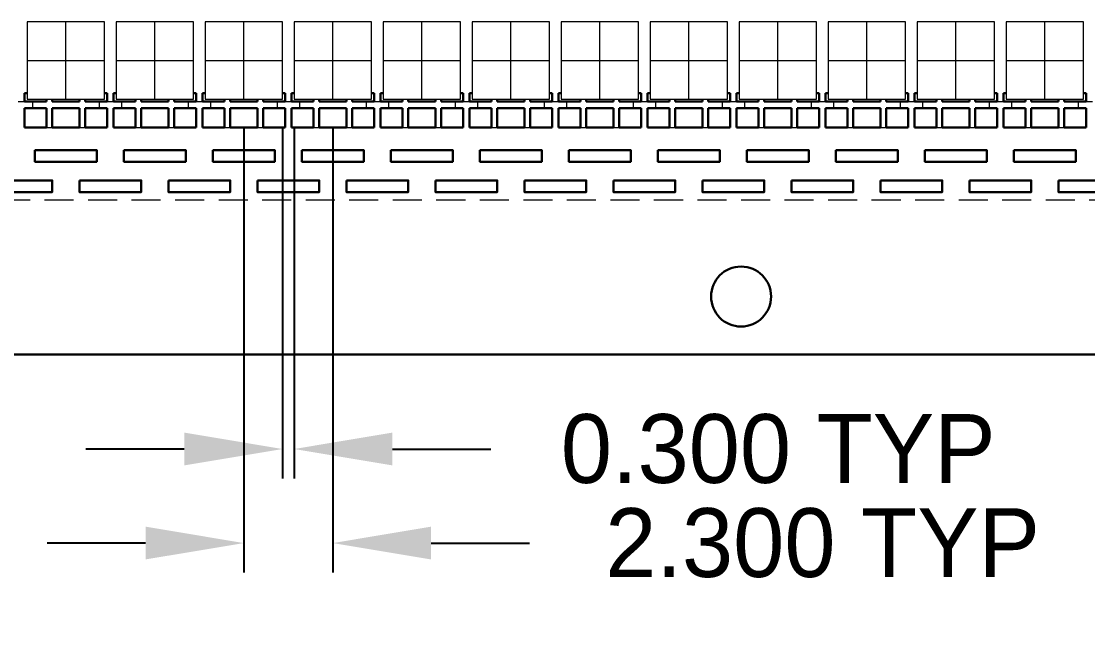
# Model space of a CAD drawing. Extents: x 1030 to 1169, y -270 to -166.
# Drawn here: x 1070.79 to 1098.35, y -269.6 to -253.47 of the extents above; entities that cross this region are included whole.
import ezdxf

# ---------------------------------------------------------------- set-up
doc = ezdxf.new("R2010")
doc.units = 0
doc.header["$LTSCALE"] = 3
doc.header["$MEASUREMENT"] = 0
for name, pattern in [('CENTER', [2, 1.25, -0.25, 0.25, -0.25]), ('HIDDEN', [0.375, 0.25, -0.125]), ('PHANTOM', [2.5, 1.25, -0.25, 0.25, -0.25, 0.25, -0.25])]:
    doc.linetypes.add(name, pattern=pattern)
for name, color, linetype, lineweight in [('CLIN', 1, 'CENTER', 15), ('DIM', 4, 'Continuous', 13), ('HIDN', 6, 'HIDDEN', 15), ('HIDN2', 3, 'HIDDEN', 15), ('OBJ', 3, 'Continuous', 30), ('OBJ1', 7, 'Continuous', 30), ('OBJ3', 40, 'Continuous', 30), ('PHANTOM', 5, 'PHANTOM', 15)]:
    doc.layers.add(name, color=color, linetype=linetype, lineweight=lineweight)
doc.dimstyles.new('3DEC X 1', dxfattribs={"dimtxt": 1.778, "dimasz": 2.54, "dimexe": 0.762, "dimexo": 0.762, "dimgap": 0.762, "dimtad": 0, "dimdec": 3, "dimzin": 0, "dimdsep": 46, "dimtxsty": 'Standard', "dimcen": 0, "dimadec": 0, "dimazin": 0, "dimtfac": 1, "dimtdec": 3, "dimtofl": 0, "dimtmove": 0, "dimatfit": 3, "dimfxl": 1, "dimtolj": 1, "dimtzin": 0, "dimarcsym": 0})

# ---------------------------------------------------------------- blocks, each defined once
blk = doc.blocks.new('*D19')
at = {"layer": 'Defpoints', "color": 0, "transparency": 16777216}
for p in [(1514.091, -344.469), (1514.391, -344.469), (1514.391, -353.509)]:
    blk.add_point(p, dxfattribs=at)
at = {"layer": 'DIM', "color": 0, "lineweight": -2, "transparency": 16777216}
for p, q in [((1514.091, -345.231), (1514.091, -354.271)), ((1514.391, -345.231), (1514.391, -354.271)), ((1511.551, -353.509), (1509.011, -353.509)), ((1516.931, -353.509), (1519.471, -353.509))]:
    blk.add_line(p, q, dxfattribs=at)
at = {"layer": 'DIM', "color": 0, "transparency": 16777216}
for points in [[(1511.551, -353.085), (1511.551, -353.932), (1514.091, -353.509)], [(1516.931, -353.085), (1516.931, -353.932), (1514.391, -353.509)]]:
    blk.add_solid(points, dxfattribs=at)
at = {"layer": 'DIM', "color": 0, "transparency": 16777216, "insert": (1526.901, -353.509), "char_height": 1.778, "attachment_point": 5}
blk.add_mtext('\\A1;0.300 TYP', dxfattribs=at)
blk = doc.blocks.new('*D20')
at = {"layer": 'Defpoints', "color": 0, "transparency": 16777216}
for p in [(1513.091, -344.469), (1515.391, -344.469), (1515.391, -355.939)]:
    blk.add_point(p, dxfattribs=at)
at = {"layer": 'DIM', "color": 0, "lineweight": -2, "transparency": 16777216}
for p, q in [((1513.091, -345.231), (1513.091, -356.701)), ((1515.391, -345.231), (1515.391, -356.701)), ((1510.551, -355.939), (1508.011, -355.939)), ((1517.931, -355.939), (1520.471, -355.939))]:
    blk.add_line(p, q, dxfattribs=at)
at = {"layer": 'DIM', "color": 0, "transparency": 16777216}
for points in [[(1510.551, -355.515), (1510.551, -356.362), (1513.091, -355.939)], [(1517.931, -355.515), (1517.931, -356.362), (1515.391, -355.939)]]:
    blk.add_solid(points, dxfattribs=at)
at = {"layer": 'DIM', "color": 0, "transparency": 16777216, "insert": (1528.049, -355.939), "char_height": 1.778, "attachment_point": 5}
blk.add_mtext('\\A1;2.300 TYP', dxfattribs=at)

msp = doc.modelspace()

# ---------------------------------------------------------------- linework, layer by layer
at = {"layer": 'CLIN'}
for p, q in [((1071.9382, -255.4839), (1071.9382, -253.4839)), ((1074.2382, -255.4839), (1074.2382, -253.4839)), ((1076.5382, -255.4839), (1076.5382, -253.4839)), ((1078.8382, -255.4839), (1078.8382, -253.4839)), ((1081.1382, -255.4839), (1081.1382, -253.4839)), ((1083.4382, -255.4839), (1083.4382, -253.4839)), ((1085.7382, -255.4839), (1085.7382, -253.4839)), ((1088.0382, -255.4839), (1088.0382, -253.4839)), ((1090.3382, -255.4839), (1090.3382, -253.4839)), ((1092.6382, -255.4839), (1092.6382, -253.4839)), ((1094.9382, -255.4839), (1094.9382, -253.4839)), ((1097.2382, -255.4839), (1097.2382, -253.4839)), ((1070.9382, -254.4839), (1072.9382, -254.4839)), ((1073.2382, -254.4839), (1075.2382, -254.4839)), ((1075.5382, -254.4839), (1077.5382, -254.4839)), ((1077.8382, -254.4839), (1079.8382, -254.4839)), ((1080.1382, -254.4839), (1082.1382, -254.4839)), ((1082.4382, -254.4839), (1084.4382, -254.4839)), ((1084.7382, -254.4839), (1086.7382, -254.4839)), ((1087.0382, -254.4839), (1089.0382, -254.4839)), ((1089.3382, -254.4839), (1091.3382, -254.4839)), ((1091.6382, -254.4839), (1093.6382, -254.4839)), ((1093.9382, -254.4839), (1095.9382, -254.4839)), ((1096.2382, -254.4839), (1098.2382, -254.4839))]:
    msp.add_line(p, q, dxfattribs=at)
at = {"layer": 'HIDN'}
msp.add_lwpolyline([(1156.8882, -191.0839), (1039.8882, -191.0839), (1039.8882, -258.0839), (1156.8882, -258.0839)], close=True, dxfattribs=at)
at = {"layer": 'HIDN2'}
for p, q in [((1070.7032, -255.5489), (1070.8732, -255.5489)), ((1071.0732, -255.5489), (1071.0732, -255.7189)), ((1072.8032, -255.5489), (1072.8032, -255.7189)), ((1073.0032, -255.5489), (1073.1732, -255.5489)), ((1073.3732, -255.5489), (1073.3732, -255.7189)), ((1075.1032, -255.5489), (1075.1032, -255.7189)), ((1075.3032, -255.5489), (1075.4732, -255.5489)), ((1075.6732, -255.5489), (1075.6732, -255.7189)), ((1077.4032, -255.5489), (1077.4032, -255.7189)), ((1077.6032, -255.5489), (1077.7732, -255.5489)), ((1077.9732, -255.5489), (1077.9732, -255.7189)), ((1079.7032, -255.5489), (1079.7032, -255.7189)), ((1079.9032, -255.5489), (1080.0732, -255.5489)), ((1080.2732, -255.5489), (1080.2732, -255.7189)), ((1082.0032, -255.5489), (1082.0032, -255.7189)), ((1082.2032, -255.5489), (1082.3732, -255.5489)), ((1082.5732, -255.5489), (1082.5732, -255.7189)), ((1084.3032, -255.5489), (1084.3032, -255.7189)), ((1084.5032, -255.5489), (1084.6732, -255.5489)), ((1084.8732, -255.5489), (1084.8732, -255.7189)), ((1086.6032, -255.5489), (1086.6032, -255.7189)), ((1086.8032, -255.5489), (1086.9732, -255.5489)), ((1087.1732, -255.5489), (1087.1732, -255.7189)), ((1088.9032, -255.5489), (1088.9032, -255.7189)), ((1089.1032, -255.5489), (1089.2732, -255.5489)), ((1089.4732, -255.5489), (1089.4732, -255.7189)), ((1091.2032, -255.5489), (1091.2032, -255.7189)), ((1091.4032, -255.5489), (1091.5732, -255.5489)), ((1091.7732, -255.5489), (1091.7732, -255.7189)), ((1093.5032, -255.5489), (1093.5032, -255.7189)), ((1093.7032, -255.5489), (1093.8732, -255.5489)), ((1094.0732, -255.5489), (1094.0732, -255.7189)), ((1095.8032, -255.5489), (1095.8032, -255.7189)), ((1096.0032, -255.5489), (1096.1732, -255.5489)), ((1096.3732, -255.5489), (1096.3732, -255.7189)), ((1098.1032, -255.5489), (1098.1032, -255.7189)), ((1098.3032, -255.5489), (1098.4732, -255.5489)), ((1071.4382, -256.2189), (1071.5882, -256.2189)), ((1072.2882, -256.2189), (1072.4382, -256.2189)), ((1073.7382, -256.2189), (1073.8882, -256.2189)), ((1074.5882, -256.2189), (1074.7382, -256.2189)), ((1076.0382, -256.2189), (1076.1882, -256.2189)), ((1076.8882, -256.2189), (1077.0382, -256.2189)), ((1078.3382, -256.2189), (1078.4882, -256.2189)), ((1079.1882, -256.2189), (1079.3382, -256.2189)), ((1080.6382, -256.2189), (1080.7882, -256.2189)), ((1081.4882, -256.2189), (1081.6382, -256.2189)), ((1082.9382, -256.2189), (1083.0882, -256.2189)), ((1083.7882, -256.2189), (1083.9382, -256.2189)), ((1085.2382, -256.2189), (1085.3882, -256.2189)), ((1086.0882, -256.2189), (1086.2382, -256.2189)), ((1087.5382, -256.2189), (1087.6882, -256.2189)), ((1088.3882, -256.2189), (1088.5382, -256.2189)), ((1089.8382, -256.2189), (1089.9882, -256.2189)), ((1090.6882, -256.2189), (1090.8382, -256.2189)), ((1092.1382, -256.2189), (1092.2882, -256.2189)), ((1092.9882, -256.2189), (1093.1382, -256.2189)), ((1094.4382, -256.2189), (1094.5882, -256.2189)), ((1095.2882, -256.2189), (1095.4382, -256.2189)), ((1096.7382, -256.2189), (1096.8882, -256.2189)), ((1097.5882, -256.2189), (1097.7382, -256.2189))]:
    msp.add_line(p, q, dxfattribs=at)
at = {"layer": 'OBJ'}
msp.add_line((1163.1194, -262.0839), (1040.3882, -262.0839), dxfattribs=at)
msp.add_circle((1089.3882, -260.5839), 0.775, dxfattribs=at)
at = {"layer": 'OBJ1'}
for points in [[(1071.1382, -256.8019), (1072.7382, -256.8019), (1072.7382, -257.1019), (1071.1382, -257.1019)], [(1073.4382, -256.8019), (1075.0382, -256.8019), (1075.0382, -257.1019), (1073.4382, -257.1019)], [(1075.7382, -256.8019), (1077.3382, -256.8019), (1077.3382, -257.1019), (1075.7382, -257.1019)], [(1078.0382, -256.8019), (1079.6382, -256.8019), (1079.6382, -257.1019), (1078.0382, -257.1019)], [(1080.3382, -256.8019), (1081.9382, -256.8019), (1081.9382, -257.1019), (1080.3382, -257.1019)], [(1082.6382, -256.8019), (1084.2382, -256.8019), (1084.2382, -257.1019), (1082.6382, -257.1019)], [(1084.9382, -256.8019), (1086.5382, -256.8019), (1086.5382, -257.1019), (1084.9382, -257.1019)], [(1087.2382, -256.8019), (1088.8382, -256.8019), (1088.8382, -257.1019), (1087.2382, -257.1019)], [(1089.5382, -256.8019), (1091.1382, -256.8019), (1091.1382, -257.1019), (1089.5382, -257.1019)], [(1091.8382, -256.8019), (1093.4382, -256.8019), (1093.4382, -257.1019), (1091.8382, -257.1019)], [(1094.1382, -256.8019), (1095.7382, -256.8019), (1095.7382, -257.1019), (1094.1382, -257.1019)], [(1096.4382, -256.8019), (1098.0382, -256.8019), (1098.0382, -257.1019), (1096.4382, -257.1019)], [(1069.9882, -257.5839), (1071.5882, -257.5839), (1071.5882, -257.8839), (1069.9882, -257.8839)], [(1072.2882, -257.5839), (1073.8882, -257.5839), (1073.8882, -257.8839), (1072.2882, -257.8839)], [(1074.5882, -257.5839), (1076.1882, -257.5839), (1076.1882, -257.8839), (1074.5882, -257.8839)], [(1076.8882, -257.5839), (1078.4882, -257.5839), (1078.4882, -257.8839), (1076.8882, -257.8839)], [(1079.1882, -257.5839), (1080.7882, -257.5839), (1080.7882, -257.8839), (1079.1882, -257.8839)], [(1081.4882, -257.5839), (1083.0882, -257.5839), (1083.0882, -257.8839), (1081.4882, -257.8839)], [(1083.7882, -257.5839), (1085.3882, -257.5839), (1085.3882, -257.8839), (1083.7882, -257.8839)], [(1086.0882, -257.5839), (1087.6882, -257.5839), (1087.6882, -257.8839), (1086.0882, -257.8839)], [(1088.3882, -257.5839), (1089.9882, -257.5839), (1089.9882, -257.8839), (1088.3882, -257.8839)], [(1090.6882, -257.5839), (1092.2882, -257.5839), (1092.2882, -257.8839), (1090.6882, -257.8839)], [(1092.9882, -257.5839), (1094.5882, -257.5839), (1094.5882, -257.8839), (1092.9882, -257.8839)], [(1095.2882, -257.5839), (1096.8882, -257.5839), (1096.8882, -257.8839), (1095.2882, -257.8839)], [(1097.5882, -257.5839), (1099.1882, -257.5839), (1099.1882, -257.8839), (1097.5882, -257.8839)]]:
    msp.add_lwpolyline(points, close=True, dxfattribs=at)
at = {"layer": 'OBJ3'}
for p, q in [((1070.8732, -255.5489), (1070.8732, -255.3339)), ((1070.9382, -255.3339), (1070.8732, -255.3339)), ((1072.9382, -255.3339), (1073.0032, -255.3339)), ((1073.0032, -255.5489), (1073.0032, -255.3339)), ((1073.1732, -255.5489), (1073.1732, -255.3339)), ((1073.2382, -255.3339), (1073.1732, -255.3339)), ((1075.2382, -255.3339), (1075.3032, -255.3339)), ((1075.3032, -255.5489), (1075.3032, -255.3339)), ((1075.4732, -255.5489), (1075.4732, -255.3339)), ((1075.5382, -255.3339), (1075.4732, -255.3339)), ((1077.5382, -255.3339), (1077.6032, -255.3339)), ((1077.6032, -255.5489), (1077.6032, -255.3339)), ((1077.7732, -255.5489), (1077.7732, -255.3339)), ((1077.8382, -255.3339), (1077.7732, -255.3339)), ((1079.8382, -255.3339), (1079.9032, -255.3339)), ((1079.9032, -255.5489), (1079.9032, -255.3339)), ((1080.0732, -255.5489), (1080.0732, -255.3339)), ((1080.1382, -255.3339), (1080.0732, -255.3339)), ((1082.1382, -255.3339), (1082.2032, -255.3339)), ((1082.2032, -255.5489), (1082.2032, -255.3339)), ((1082.3732, -255.5489), (1082.3732, -255.3339)), ((1082.4382, -255.3339), (1082.3732, -255.3339)), ((1084.4382, -255.3339), (1084.5032, -255.3339)), ((1084.5032, -255.5489), (1084.5032, -255.3339)), ((1084.6732, -255.5489), (1084.6732, -255.3339)), ((1084.7382, -255.3339), (1084.6732, -255.3339)), ((1086.7382, -255.3339), (1086.8032, -255.3339)), ((1086.8032, -255.5489), (1086.8032, -255.3339)), ((1086.9732, -255.5489), (1086.9732, -255.3339)), ((1087.0382, -255.3339), (1086.9732, -255.3339)), ((1089.0382, -255.3339), (1089.1032, -255.3339)), ((1089.1032, -255.5489), (1089.1032, -255.3339)), ((1089.2732, -255.5489), (1089.2732, -255.3339)), ((1089.3382, -255.3339), (1089.2732, -255.3339)), ((1091.3382, -255.3339), (1091.4032, -255.3339)), ((1091.4032, -255.5489), (1091.4032, -255.3339)), ((1091.5732, -255.5489), (1091.5732, -255.3339)), ((1091.6382, -255.3339), (1091.5732, -255.3339)), ((1093.6382, -255.3339), (1093.7032, -255.3339)), ((1093.7032, -255.5489), (1093.7032, -255.3339)), ((1093.8732, -255.5489), (1093.8732, -255.3339)), ((1093.9382, -255.3339), (1093.8732, -255.3339)), ((1095.9382, -255.3339), (1096.0032, -255.3339)), ((1096.0032, -255.5489), (1096.0032, -255.3339)), ((1096.1732, -255.5489), (1096.1732, -255.3339)), ((1096.2382, -255.3339), (1096.1732, -255.3339)), ((1098.2382, -255.3339), (1098.3032, -255.3339)), ((1098.3032, -255.5489), (1098.3032, -255.3339)), ((1071.4382, -255.5489), (1070.8732, -255.5489)), ((1070.8732, -255.7189), (1071.4382, -255.7189)), ((1070.8732, -256.2189), (1070.8732, -255.7189)), ((1071.4382, -255.4839), (1071.4382, -255.5489)), ((1071.4382, -256.2189), (1071.4382, -255.7189)), ((1071.5882, -255.4839), (1071.5882, -255.5489)), ((1072.2882, -255.5489), (1071.5882, -255.5489)), ((1071.5882, -255.7189), (1072.2882, -255.7189)), ((1071.5882, -256.2189), (1071.5882, -255.7189)), ((1072.2882, -255.4839), (1072.2882, -255.5489)), ((1072.2882, -256.2189), (1072.2882, -255.7189)), ((1072.4382, -255.4839), (1072.4382, -255.5489)), ((1073.0032, -255.5489), (1072.4382, -255.5489)), ((1072.4382, -255.7189), (1073.0032, -255.7189)), ((1072.4382, -256.2189), (1072.4382, -255.7189)), ((1073.0032, -256.2189), (1073.0032, -255.7189)), ((1073.7382, -255.5489), (1073.1732, -255.5489)), ((1073.1732, -255.7189), (1073.7382, -255.7189)), ((1073.1732, -256.2189), (1073.1732, -255.7189)), ((1073.7382, -255.4839), (1073.7382, -255.5489)), ((1073.7382, -256.2189), (1073.7382, -255.7189)), ((1073.8882, -255.4839), (1073.8882, -255.5489)), ((1074.5882, -255.5489), (1073.8882, -255.5489)), ((1073.8882, -255.7189), (1074.5882, -255.7189)), ((1073.8882, -256.2189), (1073.8882, -255.7189)), ((1074.5882, -255.4839), (1074.5882, -255.5489)), ((1074.5882, -256.2189), (1074.5882, -255.7189)), ((1074.7382, -255.4839), (1074.7382, -255.5489)), ((1075.3032, -255.5489), (1074.7382, -255.5489)), ((1074.7382, -255.7189), (1075.3032, -255.7189)), ((1074.7382, -256.2189), (1074.7382, -255.7189)), ((1075.3032, -256.2189), (1075.3032, -255.7189)), ((1076.0382, -255.5489), (1075.4732, -255.5489)), ((1075.4732, -255.7189), (1076.0382, -255.7189)), ((1075.4732, -256.2189), (1075.4732, -255.7189)), ((1076.0382, -255.4839), (1076.0382, -255.5489)), ((1076.0382, -256.2189), (1076.0382, -255.7189)), ((1076.1882, -255.4839), (1076.1882, -255.5489)), ((1076.8882, -255.5489), (1076.1882, -255.5489)), ((1076.1882, -255.7189), (1076.8882, -255.7189)), ((1076.1882, -256.2189), (1076.1882, -255.7189)), ((1076.8882, -255.4839), (1076.8882, -255.5489)), ((1076.8882, -256.2189), (1076.8882, -255.7189)), ((1077.0382, -255.4839), (1077.0382, -255.5489)), ((1077.6032, -255.5489), (1077.0382, -255.5489)), ((1077.0382, -255.7189), (1077.6032, -255.7189)), ((1077.0382, -256.2189), (1077.0382, -255.7189)), ((1077.6032, -256.2189), (1077.6032, -255.7189)), ((1078.3382, -255.5489), (1077.7732, -255.5489)), ((1077.7732, -255.7189), (1078.3382, -255.7189)), ((1077.7732, -256.2189), (1077.7732, -255.7189)), ((1078.3382, -255.4839), (1078.3382, -255.5489)), ((1078.3382, -256.2189), (1078.3382, -255.7189)), ((1078.4882, -255.4839), (1078.4882, -255.5489)), ((1079.1882, -255.5489), (1078.4882, -255.5489)), ((1078.4882, -255.7189), (1079.1882, -255.7189)), ((1078.4882, -256.2189), (1078.4882, -255.7189)), ((1079.1882, -255.4839), (1079.1882, -255.5489)), ((1079.1882, -256.2189), (1079.1882, -255.7189)), ((1079.3382, -255.4839), (1079.3382, -255.5489)), ((1079.9032, -255.5489), (1079.3382, -255.5489)), ((1079.3382, -255.7189), (1079.9032, -255.7189)), ((1079.3382, -256.2189), (1079.3382, -255.7189)), ((1079.9032, -256.2189), (1079.9032, -255.7189)), ((1080.6382, -255.5489), (1080.0732, -255.5489)), ((1080.0732, -255.7189), (1080.6382, -255.7189)), ((1080.0732, -256.2189), (1080.0732, -255.7189)), ((1080.6382, -255.4839), (1080.6382, -255.5489)), ((1080.6382, -256.2189), (1080.6382, -255.7189)), ((1080.7882, -255.4839), (1080.7882, -255.5489)), ((1081.4882, -255.5489), (1080.7882, -255.5489)), ((1080.7882, -255.7189), (1081.4882, -255.7189)), ((1080.7882, -256.2189), (1080.7882, -255.7189)), ((1081.4882, -255.4839), (1081.4882, -255.5489)), ((1081.4882, -256.2189), (1081.4882, -255.7189)), ((1081.6382, -255.4839), (1081.6382, -255.5489)), ((1082.2032, -255.5489), (1081.6382, -255.5489)), ((1081.6382, -255.7189), (1082.2032, -255.7189)), ((1081.6382, -256.2189), (1081.6382, -255.7189)), ((1082.2032, -256.2189), (1082.2032, -255.7189)), ((1082.9382, -255.5489), (1082.3732, -255.5489)), ((1082.3732, -255.7189), (1082.9382, -255.7189)), ((1082.3732, -256.2189), (1082.3732, -255.7189)), ((1082.9382, -255.4839), (1082.9382, -255.5489)), ((1082.9382, -256.2189), (1082.9382, -255.7189)), ((1083.0882, -255.4839), (1083.0882, -255.5489)), ((1083.7882, -255.5489), (1083.0882, -255.5489)), ((1083.0882, -255.7189), (1083.7882, -255.7189)), ((1083.0882, -256.2189), (1083.0882, -255.7189)), ((1083.7882, -255.4839), (1083.7882, -255.5489)), ((1083.7882, -256.2189), (1083.7882, -255.7189)), ((1083.9382, -255.4839), (1083.9382, -255.5489)), ((1084.5032, -255.5489), (1083.9382, -255.5489)), ((1083.9382, -255.7189), (1084.5032, -255.7189)), ((1083.9382, -256.2189), (1083.9382, -255.7189)), ((1084.5032, -256.2189), (1084.5032, -255.7189)), ((1085.2382, -255.5489), (1084.6732, -255.5489)), ((1084.6732, -255.7189), (1085.2382, -255.7189)), ((1084.6732, -256.2189), (1084.6732, -255.7189)), ((1085.2382, -255.4839), (1085.2382, -255.5489)), ((1085.2382, -256.2189), (1085.2382, -255.7189)), ((1085.3882, -255.4839), (1085.3882, -255.5489)), ((1086.0882, -255.5489), (1085.3882, -255.5489)), ((1085.3882, -255.7189), (1086.0882, -255.7189)), ((1085.3882, -256.2189), (1085.3882, -255.7189)), ((1086.0882, -255.4839), (1086.0882, -255.5489)), ((1086.0882, -256.2189), (1086.0882, -255.7189)), ((1086.2382, -255.4839), (1086.2382, -255.5489)), ((1086.8032, -255.5489), (1086.2382, -255.5489)), ((1086.2382, -255.7189), (1086.8032, -255.7189)), ((1086.2382, -256.2189), (1086.2382, -255.7189)), ((1086.8032, -256.2189), (1086.8032, -255.7189)), ((1087.5382, -255.5489), (1086.9732, -255.5489)), ((1086.9732, -255.7189), (1087.5382, -255.7189)), ((1086.9732, -256.2189), (1086.9732, -255.7189)), ((1087.5382, -255.4839), (1087.5382, -255.5489)), ((1087.5382, -256.2189), (1087.5382, -255.7189)), ((1087.6882, -255.4839), (1087.6882, -255.5489)), ((1088.3882, -255.5489), (1087.6882, -255.5489)), ((1087.6882, -255.7189), (1088.3882, -255.7189)), ((1087.6882, -256.2189), (1087.6882, -255.7189)), ((1088.3882, -255.4839), (1088.3882, -255.5489)), ((1088.3882, -256.2189), (1088.3882, -255.7189)), ((1088.5382, -255.4839), (1088.5382, -255.5489)), ((1089.1032, -255.5489), (1088.5382, -255.5489)), ((1088.5382, -255.7189), (1089.1032, -255.7189)), ((1088.5382, -256.2189), (1088.5382, -255.7189)), ((1089.1032, -256.2189), (1089.1032, -255.7189)), ((1089.8382, -255.5489), (1089.2732, -255.5489)), ((1089.2732, -255.7189), (1089.8382, -255.7189)), ((1089.2732, -256.2189), (1089.2732, -255.7189)), ((1089.8382, -255.4839), (1089.8382, -255.5489)), ((1089.8382, -256.2189), (1089.8382, -255.7189)), ((1089.9882, -255.4839), (1089.9882, -255.5489)), ((1090.6882, -255.5489), (1089.9882, -255.5489)), ((1089.9882, -255.7189), (1090.6882, -255.7189)), ((1089.9882, -256.2189), (1089.9882, -255.7189)), ((1090.6882, -255.4839), (1090.6882, -255.5489)), ((1090.6882, -256.2189), (1090.6882, -255.7189)), ((1090.8382, -255.4839), (1090.8382, -255.5489)), ((1091.4032, -255.5489), (1090.8382, -255.5489)), ((1090.8382, -255.7189), (1091.4032, -255.7189)), ((1090.8382, -256.2189), (1090.8382, -255.7189)), ((1091.4032, -256.2189), (1091.4032, -255.7189)), ((1092.1382, -255.5489), (1091.5732, -255.5489)), ((1091.5732, -255.7189), (1092.1382, -255.7189)), ((1091.5732, -256.2189), (1091.5732, -255.7189)), ((1092.1382, -255.4839), (1092.1382, -255.5489)), ((1092.1382, -256.2189), (1092.1382, -255.7189)), ((1092.2882, -255.4839), (1092.2882, -255.5489)), ((1092.9882, -255.5489), (1092.2882, -255.5489)), ((1092.2882, -255.7189), (1092.9882, -255.7189)), ((1092.2882, -256.2189), (1092.2882, -255.7189)), ((1092.9882, -255.4839), (1092.9882, -255.5489)), ((1092.9882, -256.2189), (1092.9882, -255.7189)), ((1093.1382, -255.4839), (1093.1382, -255.5489)), ((1093.7032, -255.5489), (1093.1382, -255.5489)), ((1093.1382, -255.7189), (1093.7032, -255.7189)), ((1093.1382, -256.2189), (1093.1382, -255.7189)), ((1093.7032, -256.2189), (1093.7032, -255.7189)), ((1094.4382, -255.5489), (1093.8732, -255.5489)), ((1093.8732, -255.7189), (1094.4382, -255.7189)), ((1093.8732, -256.2189), (1093.8732, -255.7189)), ((1094.4382, -255.4839), (1094.4382, -255.5489)), ((1094.4382, -256.2189), (1094.4382, -255.7189)), ((1094.5882, -255.4839), (1094.5882, -255.5489)), ((1095.2882, -255.5489), (1094.5882, -255.5489)), ((1094.5882, -255.7189), (1095.2882, -255.7189)), ((1094.5882, -256.2189), (1094.5882, -255.7189)), ((1095.2882, -255.4839), (1095.2882, -255.5489)), ((1095.2882, -256.2189), (1095.2882, -255.7189)), ((1095.4382, -255.4839), (1095.4382, -255.5489)), ((1096.0032, -255.5489), (1095.4382, -255.5489)), ((1095.4382, -255.7189), (1096.0032, -255.7189)), ((1095.4382, -256.2189), (1095.4382, -255.7189)), ((1096.0032, -256.2189), (1096.0032, -255.7189)), ((1096.7382, -255.5489), (1096.1732, -255.5489)), ((1096.1732, -255.7189), (1096.7382, -255.7189)), ((1096.1732, -256.2189), (1096.1732, -255.7189)), ((1096.7382, -255.4839), (1096.7382, -255.5489)), ((1096.7382, -256.2189), (1096.7382, -255.7189)), ((1096.8882, -255.4839), (1096.8882, -255.5489)), ((1097.5882, -255.5489), (1096.8882, -255.5489)), ((1096.8882, -255.7189), (1097.5882, -255.7189)), ((1096.8882, -256.2189), (1096.8882, -255.7189)), ((1097.5882, -255.4839), (1097.5882, -255.5489)), ((1097.5882, -256.2189), (1097.5882, -255.7189)), ((1097.7382, -255.4839), (1097.7382, -255.5489)), ((1098.3032, -255.5489), (1097.7382, -255.5489)), ((1097.7382, -255.7189), (1098.3032, -255.7189)), ((1097.7382, -256.2189), (1097.7382, -255.7189)), ((1098.3032, -256.2189), (1098.3032, -255.7189)), ((1071.4382, -256.2189), (1070.8732, -256.2189)), ((1072.2882, -256.2189), (1071.5882, -256.2189)), ((1073.0032, -256.2189), (1072.4382, -256.2189)), ((1073.7382, -256.2189), (1073.1732, -256.2189)), ((1074.5882, -256.2189), (1073.8882, -256.2189)), ((1075.3032, -256.2189), (1074.7382, -256.2189)), ((1076.0382, -256.2189), (1075.4732, -256.2189)), ((1076.8882, -256.2189), (1076.1882, -256.2189)), ((1077.6032, -256.2189), (1077.0382, -256.2189)), ((1078.3382, -256.2189), (1077.7732, -256.2189)), ((1079.1882, -256.2189), (1078.4882, -256.2189)), ((1079.9032, -256.2189), (1079.3382, -256.2189)), ((1080.6382, -256.2189), (1080.0732, -256.2189)), ((1081.4882, -256.2189), (1080.7882, -256.2189)), ((1082.2032, -256.2189), (1081.6382, -256.2189)), ((1082.9382, -256.2189), (1082.3732, -256.2189)), ((1083.7882, -256.2189), (1083.0882, -256.2189)), ((1084.5032, -256.2189), (1083.9382, -256.2189)), ((1085.2382, -256.2189), (1084.6732, -256.2189)), ((1086.0882, -256.2189), (1085.3882, -256.2189)), ((1086.8032, -256.2189), (1086.2382, -256.2189)), ((1087.5382, -256.2189), (1086.9732, -256.2189)), ((1088.3882, -256.2189), (1087.6882, -256.2189)), ((1089.1032, -256.2189), (1088.5382, -256.2189)), ((1089.8382, -256.2189), (1089.2732, -256.2189)), ((1090.6882, -256.2189), (1089.9882, -256.2189)), ((1091.4032, -256.2189), (1090.8382, -256.2189)), ((1092.1382, -256.2189), (1091.5732, -256.2189)), ((1092.9882, -256.2189), (1092.2882, -256.2189)), ((1093.7032, -256.2189), (1093.1382, -256.2189)), ((1094.4382, -256.2189), (1093.8732, -256.2189)), ((1095.2882, -256.2189), (1094.5882, -256.2189)), ((1096.0032, -256.2189), (1095.4382, -256.2189)), ((1096.7382, -256.2189), (1096.1732, -256.2189)), ((1097.5882, -256.2189), (1096.8882, -256.2189)), ((1098.3032, -256.2189), (1097.7382, -256.2189))]:
    msp.add_line(p, q, dxfattribs=at)
at = {"layer": 'PHANTOM'}
for points in [[(1070.9382, -255.4839), (1072.9382, -255.4839), (1072.9382, -253.4839), (1070.9382, -253.4839)], [(1073.2382, -255.4839), (1075.2382, -255.4839), (1075.2382, -253.4839), (1073.2382, -253.4839)], [(1075.5382, -255.4839), (1077.5382, -255.4839), (1077.5382, -253.4839), (1075.5382, -253.4839)], [(1077.8382, -255.4839), (1079.8382, -255.4839), (1079.8382, -253.4839), (1077.8382, -253.4839)], [(1080.1382, -255.4839), (1082.1382, -255.4839), (1082.1382, -253.4839), (1080.1382, -253.4839)], [(1082.4382, -255.4839), (1084.4382, -255.4839), (1084.4382, -253.4839), (1082.4382, -253.4839)], [(1084.7382, -255.4839), (1086.7382, -255.4839), (1086.7382, -253.4839), (1084.7382, -253.4839)], [(1087.0382, -255.4839), (1089.0382, -255.4839), (1089.0382, -253.4839), (1087.0382, -253.4839)], [(1089.3382, -255.4839), (1091.3382, -255.4839), (1091.3382, -253.4839), (1089.3382, -253.4839)], [(1091.6382, -255.4839), (1093.6382, -255.4839), (1093.6382, -253.4839), (1091.6382, -253.4839)], [(1093.9382, -255.4839), (1095.9382, -255.4839), (1095.9382, -253.4839), (1093.9382, -253.4839)], [(1096.2382, -255.4839), (1098.2382, -255.4839), (1098.2382, -253.4839), (1096.2382, -253.4839)]]:
    msp.add_lwpolyline(points, close=True, dxfattribs=at)

# ---------------------------------------------------------------- dimensions: what is measured, and where the dimension line sits
at = {"layer": 'DIM'}
for base, p1, p2, picture, middle in [((1078.8382, -266.9534), (1076.5382, -255.4839), (1078.8382, -255.4839), '*D20', (1091.4959, -266.9534)), ((1077.8382, -264.5234), (1077.5382, -255.4839), (1077.8382, -255.4839), '*D19', (1090.3477, -264.5234))]:
    dim = msp.add_linear_dim(base=base, p1=p1, p2=p2, text='<> TYP', dimstyle='3DEC X 1', dxfattribs=at)
    dim.commit()
    dim.dimension.update_dxf_attribs({"geometry": picture, "text_midpoint": middle, "dimtype": 128, "insert": (-436.5529, 88.9852)})

# ---------------------------------------------------------------- leaders
at = {"layer": 'DIM', "annotation_type": 0, "has_hookline": 1, "hookline_direction": 1, "text_width": 33.1893}
msp.add_leader([(1101.8382, -254.4839), (1107.2776, -265.5471), (1109.6477, -265.5471)], dimstyle='3DEC X 1', override={"dimgap": 0.762, "dimtad": 0}, dxfattribs=at)

doc.saveas('drawing.dxf')
